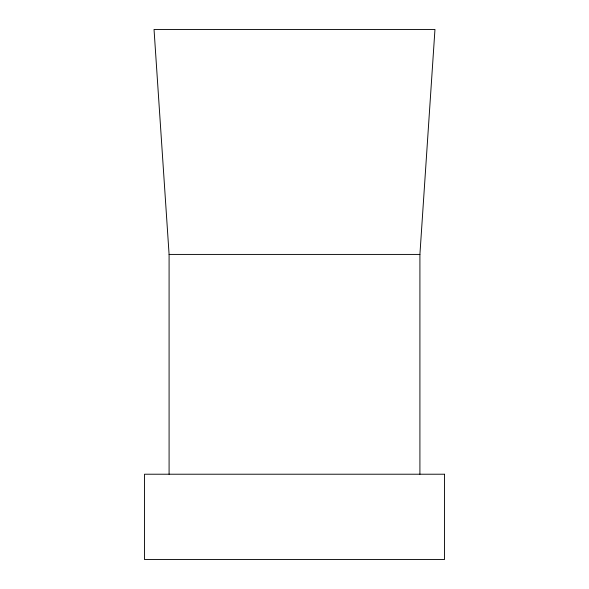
<?xml version="1.0" encoding="UTF-8"?>
<svg xmlns="http://www.w3.org/2000/svg" width="589" height="589" viewBox="0 0 589 589"><rect width="100%" height="100%" fill="white"/><g stroke="black" fill="none" stroke-linecap="round" stroke-linejoin="round"><path stroke-width="0.88" d="M419.913 474.219L419.913 254.419L434.962 29.45L154.038 29.45L169.087 254.419L169.087 474.219M169.087 254.419L419.913 254.419M444.481 474.219L144.519 474.219L144.519 559.55L444.481 559.55L444.481 474.219"/></g></svg>
